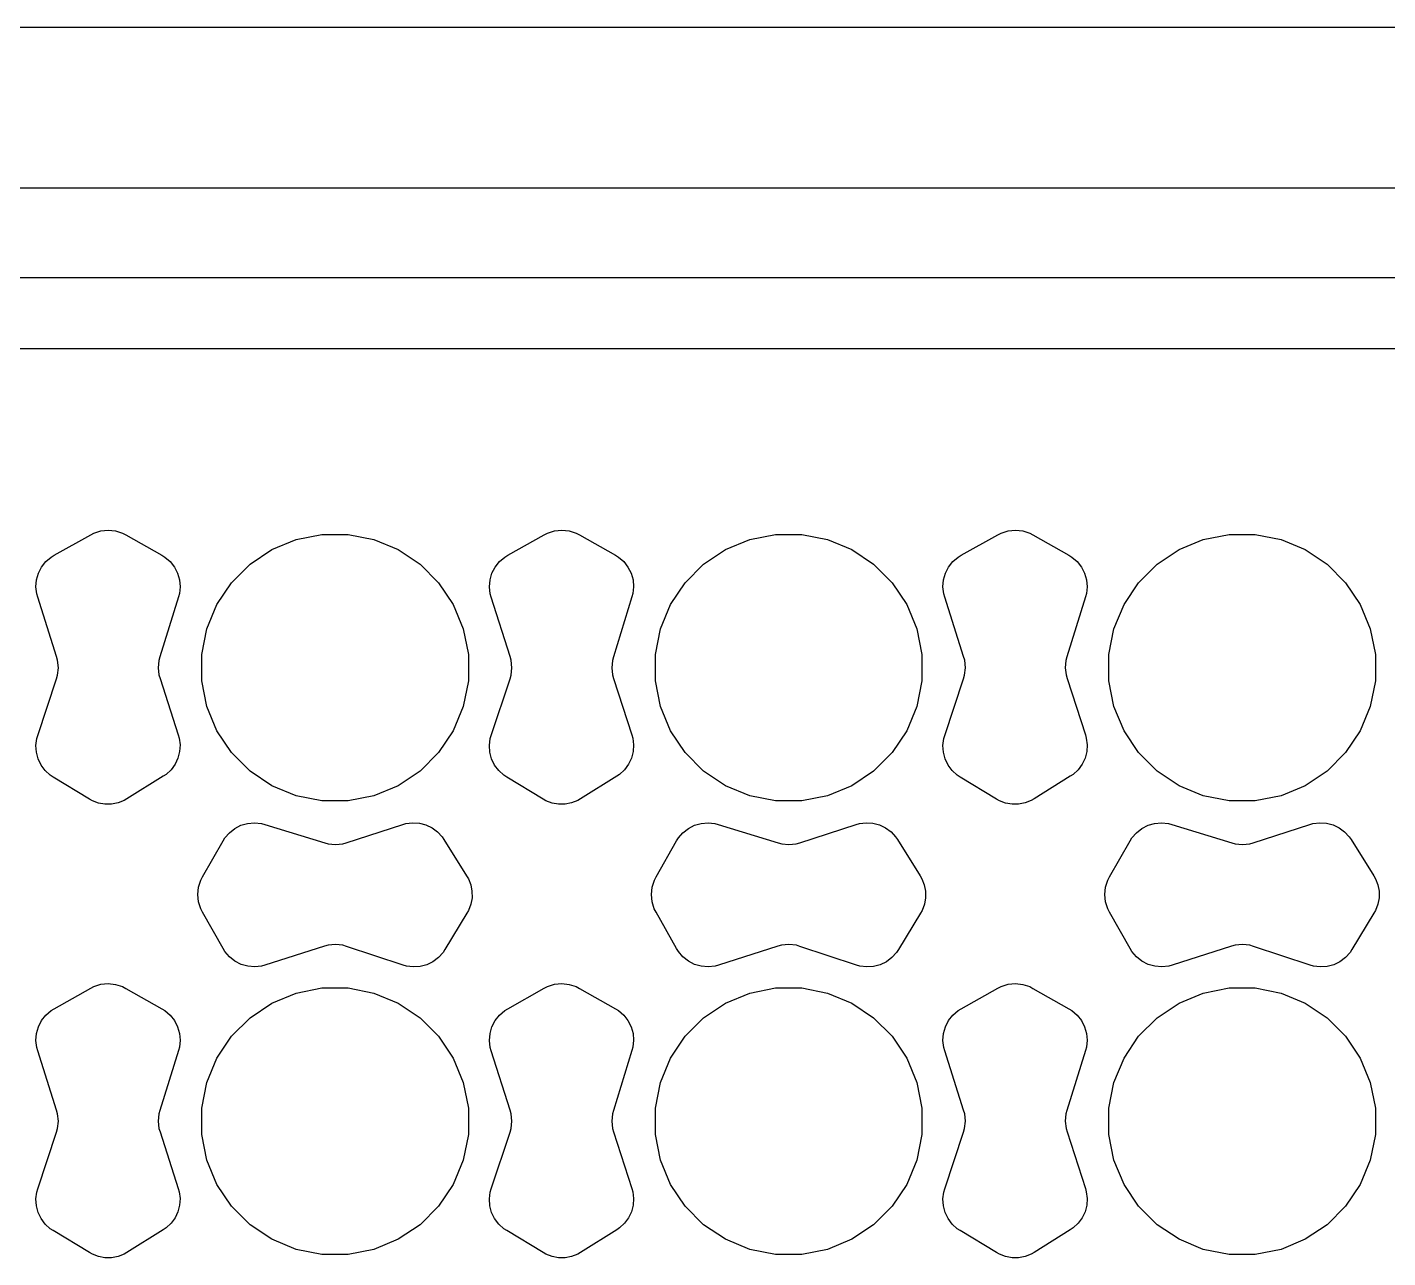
# Model space of a CAD drawing. Header units: millimetres. Extents: x 69 to 174, y -160 to -92.
# Drawn here: x 118.24 to 125.86, y -98.92 to -92.03 of the extents above; entities that cross this region are included whole.
import ezdxf

# ---------------------------------------------------------------- set-up
doc = ezdxf.new("R2010")
doc.units = ezdxf.units.MM
doc.layers.add('Front', color=13, linetype='CONTINUOUS', true_color=0xc83434)

msp = doc.modelspace()

# ---------------------------------------------------------------- linework, layer by layer
at = {"layer": 'Front', "linetype": 'CONTINUOUS'}
for p, q in [((70.235092, -92.0289), (172.534908, -92.0289)), ((166.520105, -92.9295), (111.308136, -92.9295)), ((111.239143, -93.43), (166.451112, -93.43)), ((166.36827, -93.83), (111.239143, -93.83)), ((118.593485, -94.871255), (118.611686, -94.861613)), ((118.611686, -94.861613), (118.650954, -94.849202)), ((118.650954, -94.849202), (118.691929, -94.845074)), ((118.691929, -94.845074), (118.732883, -94.849402)), ((118.732883, -94.849402), (118.77209, -94.862004)), ((118.77209, -94.862004), (118.790246, -94.871731)), ((121.133485, -94.871255), (121.151686, -94.861613)), ((121.151686, -94.861613), (121.190954, -94.849202)), ((121.190954, -94.849202), (121.231929, -94.845074)), ((121.231929, -94.845074), (121.272883, -94.849402)), ((121.272883, -94.849402), (121.31209, -94.862004)), ((121.31209, -94.862004), (121.330246, -94.871731)), ((123.673485, -94.871255), (123.691686, -94.861613)), ((123.691686, -94.861613), (123.730954, -94.849202)), ((123.730954, -94.849202), (123.771929, -94.845074)), ((123.771929, -94.845074), (123.812883, -94.849402)), ((123.812883, -94.849402), (123.85209, -94.862004)), ((123.85209, -94.862004), (123.870246, -94.871731)), ((118.389016, -94.986125), (118.593485, -94.871255)), ((118.790246, -94.871731), (118.992259, -94.986511)), ((119.608452, -94.954468), (119.744286, -94.898204)), ((119.744286, -94.898204), (119.888487, -94.86952)), ((119.888487, -94.86952), (120.035513, -94.86952)), ((120.035513, -94.86952), (120.179714, -94.898204)), ((120.179714, -94.898204), (120.315548, -94.954468)), ((120.929016, -94.986125), (121.133485, -94.871255)), ((121.330246, -94.871731), (121.532259, -94.986511)), ((122.148452, -94.954468), (122.284286, -94.898204)), ((122.284286, -94.898204), (122.428487, -94.86952)), ((122.428487, -94.86952), (122.575513, -94.86952)), ((122.575513, -94.86952), (122.719714, -94.898204)), ((122.719714, -94.898204), (122.855548, -94.954468)), ((123.469016, -94.986125), (123.673485, -94.871255)), ((123.870246, -94.871731), (124.072259, -94.986511)), ((124.688452, -94.954468), (124.824286, -94.898204)), ((124.824286, -94.898204), (124.968487, -94.86952)), ((124.968487, -94.86952), (125.115513, -94.86952)), ((125.115513, -94.86952), (125.259714, -94.898204)), ((125.259714, -94.898204), (125.395548, -94.954468)), ((118.342498, -95.021511), (118.372212, -94.996116)), ((118.372212, -94.996116), (118.389016, -94.986125)), ((118.992259, -94.986511), (119.00887, -94.996465)), ((119.00887, -94.996465), (119.038234, -95.021702)), ((119.486205, -95.036151), (119.608452, -94.954468)), ((120.315548, -94.954468), (120.437795, -95.036151)), ((120.882498, -95.021511), (120.912212, -94.996116)), ((120.912212, -94.996116), (120.929016, -94.986125)), ((121.532259, -94.986511), (121.54887, -94.996465)), ((121.54887, -94.996465), (121.578234, -95.021702)), ((122.026205, -95.036151), (122.148452, -94.954468)), ((122.855548, -94.954468), (122.977795, -95.036151)), ((123.422498, -95.021511), (123.452212, -94.996116)), ((123.452212, -94.996116), (123.469016, -94.986125)), ((124.072259, -94.986511), (124.08887, -94.996465)), ((124.08887, -94.996465), (124.118234, -95.021702)), ((124.566205, -95.036151), (124.688452, -94.954468)), ((125.395548, -94.954468), (125.517795, -95.036151)), ((118.289744, -95.124572), (118.300465, -95.086983)), ((118.300465, -95.086983), (118.318275, -95.052189)), ((118.318275, -95.052189), (118.342498, -95.021511)), ((119.038234, -95.021702), (119.0622, -95.052113)), ((119.0622, -95.052113), (119.079872, -95.086563)), ((119.079872, -95.086563), (119.090592, -95.123769)), ((119.382242, -95.140114), (119.486205, -95.036151)), ((120.437795, -95.036151), (120.541758, -95.140114)), ((120.829744, -95.124572), (120.840465, -95.086983)), ((120.840465, -95.086983), (120.858275, -95.052189)), ((120.858275, -95.052189), (120.882498, -95.021511)), ((121.578234, -95.021702), (121.6022, -95.052113)), ((121.6022, -95.052113), (121.619872, -95.086563)), ((121.619872, -95.086563), (121.630592, -95.123769)), ((121.922242, -95.140114), (122.026205, -95.036151)), ((122.977795, -95.036151), (123.081758, -95.140114)), ((123.369744, -95.124572), (123.380465, -95.086983)), ((123.380465, -95.086983), (123.398275, -95.052189)), ((123.398275, -95.052189), (123.422498, -95.021511)), ((124.118234, -95.021702), (124.1422, -95.052113)), ((124.1422, -95.052113), (124.159872, -95.086563)), ((124.159872, -95.086563), (124.170592, -95.123769)), ((124.462242, -95.140114), (124.566205, -95.036151)), ((125.517795, -95.036151), (125.621758, -95.140114)), ((118.28652, -95.163527), (118.289744, -95.124572)), ((118.290915, -95.202367), (118.28652, -95.163527)), ((119.093959, -95.162341), (119.089849, -95.200841)), ((119.090592, -95.123769), (119.093959, -95.162341)), ((119.300559, -95.262361), (119.382242, -95.140114)), ((120.541758, -95.140114), (120.623441, -95.262361)), ((120.82652, -95.163527), (120.829744, -95.124572)), ((120.830915, -95.202367), (120.82652, -95.163527)), ((121.633959, -95.162341), (121.629849, -95.200841)), ((121.630592, -95.123769), (121.633959, -95.162341)), ((121.840559, -95.262361), (121.922242, -95.140114)), ((123.081758, -95.140114), (123.163441, -95.262361)), ((123.36652, -95.163527), (123.369744, -95.124572)), ((123.370915, -95.202367), (123.36652, -95.163527)), ((124.173959, -95.162341), (124.169849, -95.200841)), ((124.170592, -95.123769), (124.173959, -95.162341)), ((124.380559, -95.262361), (124.462242, -95.140114)), ((125.621758, -95.140114), (125.703441, -95.262361)), ((118.29639, -95.221134), (118.290915, -95.202367)), ((118.402342, -95.554126), (118.29639, -95.221134)), ((119.084538, -95.219463), (118.980689, -95.555445)), ((119.089849, -95.200841), (119.084538, -95.219463)), ((120.83639, -95.221134), (120.830915, -95.202367)), ((120.942342, -95.554126), (120.83639, -95.221134)), ((121.624538, -95.219463), (121.520689, -95.555445)), ((121.629849, -95.200841), (121.624538, -95.219463)), ((123.37639, -95.221134), (123.370915, -95.202367)), ((123.482342, -95.554126), (123.37639, -95.221134)), ((124.164538, -95.219463), (124.060689, -95.555445)), ((124.169849, -95.200841), (124.164538, -95.219463)), ((119.244295, -95.398195), (119.300559, -95.262361)), ((120.623441, -95.262361), (120.679705, -95.398195)), ((121.784295, -95.398195), (121.840559, -95.262361)), ((123.163441, -95.262361), (123.219705, -95.398195)), ((124.324295, -95.398195), (124.380559, -95.262361)), ((125.703441, -95.262361), (125.759705, -95.398195)), ((119.215611, -95.542396), (119.244295, -95.398195)), ((120.679705, -95.398195), (120.708389, -95.542396)), ((121.755611, -95.542396), (121.784295, -95.398195)), ((123.219705, -95.398195), (123.248389, -95.542396)), ((124.295611, -95.542396), (124.324295, -95.398195)), ((125.759705, -95.398195), (125.788389, -95.542396)), ((118.408166, -95.574225), (118.402342, -95.554126)), ((119.215611, -95.689422), (119.215611, -95.542396)), ((120.708389, -95.542396), (120.708389, -95.689422)), ((120.948166, -95.574225), (120.942342, -95.554126)), ((121.755611, -95.689422), (121.755611, -95.542396)), ((123.248389, -95.542396), (123.248389, -95.689422)), ((123.488166, -95.574225), (123.482342, -95.554126)), ((124.295611, -95.689422), (124.295611, -95.542396)), ((125.788389, -95.542396), (125.788389, -95.689422)), ((118.407715, -95.657441), (118.412305, -95.615857)), ((118.412305, -95.615857), (118.408166, -95.574225)), ((118.975122, -95.575131), (118.971224, -95.615848)), ((118.971224, -95.615848), (118.975666, -95.656509)), ((118.980689, -95.555445), (118.975122, -95.575131)), ((120.947715, -95.657441), (120.952305, -95.615857)), ((120.952305, -95.615857), (120.948166, -95.574225)), ((121.515122, -95.575131), (121.511224, -95.615848)), ((121.511224, -95.615848), (121.515666, -95.656509)), ((121.520689, -95.555445), (121.515122, -95.575131)), ((123.487715, -95.657441), (123.492305, -95.615857)), ((123.492305, -95.615857), (123.488166, -95.574225)), ((124.055122, -95.575131), (124.051224, -95.615848)), ((124.051224, -95.615848), (124.055666, -95.656509)), ((124.060689, -95.555445), (124.055122, -95.575131)), ((118.296903, -95.994774), (118.401672, -95.677475)), ((118.401672, -95.677475), (118.407715, -95.657441)), ((118.975666, -95.656509), (118.981496, -95.676118)), ((118.981496, -95.676118), (119.083918, -95.992419)), ((119.244295, -95.833623), (119.215611, -95.689422)), ((120.708389, -95.689422), (120.679705, -95.833623)), ((120.836903, -95.994774), (120.941672, -95.677475)), ((120.941672, -95.677475), (120.947715, -95.657441)), ((121.515666, -95.656509), (121.521496, -95.676118)), ((121.521496, -95.676118), (121.623918, -95.992419)), ((121.784295, -95.833623), (121.755611, -95.689422)), ((123.248389, -95.689422), (123.219705, -95.833623)), ((123.376903, -95.994774), (123.481672, -95.677475)), ((123.481672, -95.677475), (123.487715, -95.657441)), ((124.055666, -95.656509), (124.061496, -95.676118)), ((124.061496, -95.676118), (124.163918, -95.992419)), ((124.324295, -95.833623), (124.295611, -95.689422)), ((125.788389, -95.689422), (125.759705, -95.833623)), ((119.300559, -95.969457), (119.244295, -95.833623)), ((120.679705, -95.833623), (120.623441, -95.969457)), ((121.840559, -95.969457), (121.784295, -95.833623)), ((123.219705, -95.833623), (123.163441, -95.969457)), ((124.380559, -95.969457), (124.324295, -95.833623)), ((125.759705, -95.833623), (125.703441, -95.969457)), ((118.291314, -96.01317), (118.296903, -95.994774)), ((119.083918, -95.992419), (119.089334, -96.010582)), ((119.089334, -96.010582), (119.094014, -96.048189)), ((119.382242, -96.091704), (119.300559, -95.969457)), ((120.623441, -95.969457), (120.541758, -96.091704)), ((120.831314, -96.01317), (120.836903, -95.994774)), ((121.623918, -95.992419), (121.629334, -96.010582)), ((121.629334, -96.010582), (121.634014, -96.048189)), ((121.922242, -96.091704), (121.840559, -95.969457)), ((123.163441, -95.969457), (123.081758, -96.091704)), ((123.371314, -96.01317), (123.376903, -95.994774)), ((124.163918, -95.992419), (124.169334, -96.010582)), ((124.169334, -96.010582), (124.174014, -96.048189)), ((124.462242, -96.091704), (124.380559, -95.969457)), ((125.703441, -95.969457), (125.621758, -96.091704)), ((118.286445, -96.051303), (118.291314, -96.01317)), ((118.288945, -96.089664), (118.286445, -96.051303)), ((119.091532, -96.086004), (119.081978, -96.122677)), ((119.094014, -96.048189), (119.091532, -96.086004)), ((120.826445, -96.051303), (120.831314, -96.01317)), ((120.828945, -96.089664), (120.826445, -96.051303)), ((121.631532, -96.086004), (121.621978, -96.122677)), ((121.634014, -96.048189), (121.631532, -96.086004)), ((123.366445, -96.051303), (123.371314, -96.01317)), ((123.368945, -96.089664), (123.366445, -96.051303)), ((124.171532, -96.086004), (124.161978, -96.122677)), ((124.174014, -96.048189), (124.171532, -96.086004)), ((118.298721, -96.126843), (118.288945, -96.089664)), ((118.315415, -96.161471), (118.298721, -96.126843)), ((118.338413, -96.192276), (118.315415, -96.161471)), ((119.065693, -96.156896), (119.043258, -96.187438)), ((119.081978, -96.122677), (119.065693, -96.156896)), ((119.486205, -96.195667), (119.382242, -96.091704)), ((120.541758, -96.091704), (120.437795, -96.195667)), ((120.838721, -96.126843), (120.828945, -96.089664)), ((120.855415, -96.161471), (120.838721, -96.126843)), ((120.878413, -96.192276), (120.855415, -96.161471)), ((121.605693, -96.156896), (121.583258, -96.187438)), ((121.621978, -96.122677), (121.605693, -96.156896)), ((122.026205, -96.195667), (121.922242, -96.091704)), ((123.081758, -96.091704), (122.977795, -96.195667)), ((123.378721, -96.126843), (123.368945, -96.089664)), ((123.395415, -96.161471), (123.378721, -96.126843)), ((123.418413, -96.192276), (123.395415, -96.161471)), ((124.145693, -96.156896), (124.123258, -96.187438)), ((124.161978, -96.122677), (124.145693, -96.156896)), ((124.566205, -96.195667), (124.462242, -96.091704)), ((125.621758, -96.091704), (125.517795, -96.195667)), ((118.366868, -96.218124), (118.338413, -96.192276)), ((118.383073, -96.22847), (118.366868, -96.218124)), ((118.5867, -96.352019), (118.383073, -96.22847)), ((118.999644, -96.223632), (118.796446, -96.350631)), ((119.015477, -96.213213), (118.999644, -96.223632)), ((119.043258, -96.187438), (119.015477, -96.213213)), ((119.608452, -96.27735), (119.486205, -96.195667)), ((120.437795, -96.195667), (120.315548, -96.27735)), ((120.906868, -96.218124), (120.878413, -96.192276)), ((120.923073, -96.22847), (120.906868, -96.218124)), ((121.1267, -96.352019), (120.923073, -96.22847)), ((121.539644, -96.223632), (121.336446, -96.350631)), ((121.555477, -96.213213), (121.539644, -96.223632)), ((121.583258, -96.187438), (121.555477, -96.213213)), ((122.148452, -96.27735), (122.026205, -96.195667)), ((122.977795, -96.195667), (122.855548, -96.27735)), ((123.446868, -96.218124), (123.418413, -96.192276)), ((123.463073, -96.22847), (123.446868, -96.218124)), ((123.6667, -96.352019), (123.463073, -96.22847)), ((124.079644, -96.223632), (123.876446, -96.350631)), ((124.095477, -96.213213), (124.079644, -96.223632)), ((124.123258, -96.187438), (124.095477, -96.213213)), ((124.688452, -96.27735), (124.566205, -96.195667)), ((125.517795, -96.195667), (125.395548, -96.27735)), ((119.744286, -96.333614), (119.608452, -96.27735)), ((120.315548, -96.27735), (120.179714, -96.333614)), ((122.284286, -96.333614), (122.148452, -96.27735)), ((122.855548, -96.27735), (122.719714, -96.333614)), ((124.824286, -96.333614), (124.688452, -96.27735)), ((125.395548, -96.27735), (125.259714, -96.333614)), ((118.602661, -96.361208), (118.5867, -96.352019)), ((118.637108, -96.374228), (118.602661, -96.361208)), ((118.673355, -96.380726), (118.637108, -96.374228)), ((118.710179, -96.380483), (118.673355, -96.380726)), ((118.746338, -96.373507), (118.710179, -96.380483)), ((118.78061, -96.360034), (118.746338, -96.373507)), ((118.796446, -96.350631), (118.78061, -96.360034)), ((119.888487, -96.362298), (119.744286, -96.333614)), ((120.035513, -96.362298), (119.888487, -96.362298)), ((120.179714, -96.333614), (120.035513, -96.362298)), ((121.142661, -96.361208), (121.1267, -96.352019)), ((121.177108, -96.374228), (121.142661, -96.361208)), ((121.213355, -96.380726), (121.177108, -96.374228)), ((121.250179, -96.380483), (121.213355, -96.380726)), ((121.286338, -96.373507), (121.250179, -96.380483)), ((121.32061, -96.360034), (121.286338, -96.373507)), ((121.336446, -96.350631), (121.32061, -96.360034)), ((122.428487, -96.362298), (122.284286, -96.333614)), ((122.575513, -96.362298), (122.428487, -96.362298)), ((122.719714, -96.333614), (122.575513, -96.362298)), ((123.682661, -96.361208), (123.6667, -96.352019)), ((123.717108, -96.374228), (123.682661, -96.361208)), ((123.753355, -96.380726), (123.717108, -96.374228)), ((123.790179, -96.380483), (123.753355, -96.380726)), ((123.826338, -96.373507), (123.790179, -96.380483)), ((123.86061, -96.360034), (123.826338, -96.373507)), ((123.876446, -96.350631), (123.86061, -96.360034)), ((124.968487, -96.362298), (124.824286, -96.333614)), ((125.115513, -96.362298), (124.968487, -96.362298)), ((125.259714, -96.333614), (125.115513, -96.362298)), ((119.344731, -96.569287), (119.369965, -96.539922)), ((119.369965, -96.539922), (119.400375, -96.515957)), ((119.400375, -96.515957), (119.434826, -96.498287)), ((119.434826, -96.498287), (119.472032, -96.487572)), ((119.472032, -96.487572), (119.510604, -96.484211)), ((119.510604, -96.484211), (119.549102, -96.48833)), ((119.549102, -96.48833), (119.56773, -96.493619)), ((119.56773, -96.493619), (119.903712, -96.597468)), ((120.024385, -96.596661), (120.340686, -96.494239)), ((120.340686, -96.494239), (120.358849, -96.488823)), ((120.358849, -96.488823), (120.396456, -96.484142)), ((120.396456, -96.484142), (120.434272, -96.486623)), ((120.434272, -96.486623), (120.470945, -96.496177)), ((120.470945, -96.496177), (120.505164, -96.512462)), ((120.505164, -96.512462), (120.535707, -96.534897)), ((120.535707, -96.534897), (120.561481, -96.562679)), ((121.884731, -96.569287), (121.909965, -96.539922)), ((121.909965, -96.539922), (121.940375, -96.515957)), ((121.940375, -96.515957), (121.974826, -96.498287)), ((121.974826, -96.498287), (122.012032, -96.487572)), ((122.012032, -96.487572), (122.050604, -96.484211)), ((122.050604, -96.484211), (122.089102, -96.48833)), ((122.089102, -96.48833), (122.10773, -96.493619)), ((122.10773, -96.493619), (122.443712, -96.597468)), ((122.564385, -96.596661), (122.880686, -96.494239)), ((122.880686, -96.494239), (122.898849, -96.488823)), ((122.898849, -96.488823), (122.936456, -96.484142)), ((122.936456, -96.484142), (122.974272, -96.486623)), ((122.974272, -96.486623), (123.010945, -96.496177)), ((123.010945, -96.496177), (123.045164, -96.512462)), ((123.045164, -96.512462), (123.075707, -96.534897)), ((123.075707, -96.534897), (123.101481, -96.562679)), ((124.424731, -96.569287), (124.449965, -96.539922)), ((124.449965, -96.539922), (124.480375, -96.515957)), ((124.480375, -96.515957), (124.514826, -96.498287)), ((124.514826, -96.498287), (124.552032, -96.487572)), ((124.552032, -96.487572), (124.590604, -96.484211)), ((124.590604, -96.484211), (124.629102, -96.48833)), ((124.629102, -96.48833), (124.64773, -96.493619)), ((124.64773, -96.493619), (124.983712, -96.597468)), ((125.104385, -96.596661), (125.420686, -96.494239)), ((125.420686, -96.494239), (125.438849, -96.488823)), ((125.438849, -96.488823), (125.476456, -96.484142)), ((125.476456, -96.484142), (125.514272, -96.486623)), ((125.514272, -96.486623), (125.550945, -96.496177)), ((125.550945, -96.496177), (125.585164, -96.512462)), ((125.585164, -96.512462), (125.615707, -96.534897)), ((125.615707, -96.534897), (125.641481, -96.562679)), ((119.219998, -96.787911), (119.334778, -96.585898)), ((119.334778, -96.585898), (119.344731, -96.569287)), ((119.903712, -96.597468), (119.923398, -96.603035)), ((119.923398, -96.603035), (119.964114, -96.606934)), ((119.964114, -96.606934), (120.004776, -96.602491)), ((120.004776, -96.602491), (120.024385, -96.596661)), ((120.561481, -96.562679), (120.571899, -96.578513)), ((120.571899, -96.578513), (120.698898, -96.781711)), ((121.759998, -96.787911), (121.874778, -96.585898)), ((121.874778, -96.585898), (121.884731, -96.569287)), ((122.443712, -96.597468), (122.463398, -96.603035)), ((122.463398, -96.603035), (122.504114, -96.606934)), ((122.504114, -96.606934), (122.544776, -96.602491)), ((122.544776, -96.602491), (122.564385, -96.596661)), ((123.101481, -96.562679), (123.111899, -96.578513)), ((123.111899, -96.578513), (123.238898, -96.781711)), ((124.299998, -96.787911), (124.414778, -96.585898)), ((124.414778, -96.585898), (124.424731, -96.569287)), ((124.983712, -96.597468), (125.003398, -96.603035)), ((125.003398, -96.603035), (125.044114, -96.606934)), ((125.044114, -96.606934), (125.084776, -96.602491)), ((125.084776, -96.602491), (125.104385, -96.596661)), ((125.641481, -96.562679), (125.651899, -96.578513)), ((125.651899, -96.578513), (125.778898, -96.781711)), ((119.193339, -96.886228), (119.197667, -96.845273)), ((119.197667, -96.845273), (119.210268, -96.806066)), ((119.210268, -96.806066), (119.219998, -96.787911)), ((120.698898, -96.781711), (120.7083, -96.797547)), ((120.7083, -96.797547), (120.721774, -96.831819)), ((120.721774, -96.831819), (120.72875, -96.867978)), ((121.733339, -96.886228), (121.737667, -96.845273)), ((121.737667, -96.845273), (121.750268, -96.806066)), ((121.750268, -96.806066), (121.759998, -96.787911)), ((123.238898, -96.781711), (123.2483, -96.797547)), ((123.2483, -96.797547), (123.261774, -96.831819)), ((123.261774, -96.831819), (123.26875, -96.867978)), ((124.273339, -96.886228), (124.277667, -96.845273)), ((124.277667, -96.845273), (124.290268, -96.806066)), ((124.290268, -96.806066), (124.299998, -96.787911)), ((125.778898, -96.781711), (125.7883, -96.797547)), ((125.7883, -96.797547), (125.801774, -96.831819)), ((125.801774, -96.831819), (125.80875, -96.867978)), ((119.197468, -96.927203), (119.193339, -96.886228)), ((120.728993, -96.904802), (120.722495, -96.94105)), ((120.72875, -96.867978), (120.728993, -96.904802)), ((121.737468, -96.927203), (121.733339, -96.886228)), ((123.268993, -96.904802), (123.262495, -96.94105)), ((123.26875, -96.867978), (123.268993, -96.904802)), ((124.277468, -96.927203), (124.273339, -96.886228)), ((125.808993, -96.904802), (125.802495, -96.94105)), ((125.80875, -96.867978), (125.808993, -96.904802)), ((119.20988, -96.96647), (119.197468, -96.927203)), ((119.219522, -96.984672), (119.20988, -96.96647)), ((119.334392, -97.189141), (119.219522, -96.984672)), ((120.700286, -96.991457), (120.576737, -97.195084)), ((120.709477, -96.975497), (120.700286, -96.991457)), ((120.722495, -96.94105), (120.709477, -96.975497)), ((121.74988, -96.96647), (121.737468, -96.927203)), ((121.759522, -96.984672), (121.74988, -96.96647)), ((121.874392, -97.189141), (121.759522, -96.984672)), ((123.240286, -96.991457), (123.116737, -97.195084)), ((123.249477, -96.975497), (123.240286, -96.991457)), ((123.262495, -96.94105), (123.249477, -96.975497)), ((124.28988, -96.96647), (124.277468, -96.927203)), ((124.299522, -96.984672), (124.28988, -96.96647)), ((124.414392, -97.189141), (124.299522, -96.984672)), ((125.780286, -96.991457), (125.656737, -97.195084)), ((125.789477, -96.975497), (125.780286, -96.991457)), ((125.802495, -96.94105), (125.789477, -96.975497)), ((119.344378, -97.205948), (119.334392, -97.189141)), ((119.369775, -97.235661), (119.344378, -97.205948)), ((119.902393, -97.175815), (119.569401, -97.281767)), ((119.922491, -97.16999), (119.902393, -97.175815)), ((119.964123, -97.165852), (119.922491, -97.16999)), ((120.005708, -97.170442), (119.964123, -97.165852)), ((120.025742, -97.176485), (120.005708, -97.170442)), ((120.343041, -97.281254), (120.025742, -97.176485)), ((120.56639, -97.21129), (120.540542, -97.239746)), ((120.576737, -97.195084), (120.56639, -97.21129)), ((121.884378, -97.205948), (121.874392, -97.189141)), ((121.909775, -97.235661), (121.884378, -97.205948)), ((122.442393, -97.175815), (122.109401, -97.281767)), ((122.462491, -97.16999), (122.442393, -97.175815)), ((122.504123, -97.165852), (122.462491, -97.16999)), ((122.545708, -97.170442), (122.504123, -97.165852)), ((122.565742, -97.176485), (122.545708, -97.170442)), ((122.883041, -97.281254), (122.565742, -97.176485)), ((123.10639, -97.21129), (123.080542, -97.239746)), ((123.116737, -97.195084), (123.10639, -97.21129)), ((124.424378, -97.205948), (124.414392, -97.189141)), ((124.449775, -97.235661), (124.424378, -97.205948)), ((124.982393, -97.175815), (124.649401, -97.281767)), ((125.002491, -97.16999), (124.982393, -97.175815)), ((125.044123, -97.165852), (125.002491, -97.16999)), ((125.085708, -97.170442), (125.044123, -97.165852)), ((125.105742, -97.176485), (125.085708, -97.170442)), ((125.423041, -97.281254), (125.105742, -97.176485)), ((125.64639, -97.21129), (125.620542, -97.239746)), ((125.656737, -97.195084), (125.64639, -97.21129)), ((119.400454, -97.259882), (119.369775, -97.235661)), ((119.435249, -97.277691), (119.400454, -97.259882)), ((119.472838, -97.288412), (119.435249, -97.277691)), ((119.511793, -97.291636), (119.472838, -97.288412)), ((119.550633, -97.287242), (119.511793, -97.291636)), ((119.569401, -97.281767), (119.550633, -97.287242)), ((120.361432, -97.286862), (120.343041, -97.281254)), ((120.399567, -97.291727), (120.361432, -97.286862)), ((120.437929, -97.289223), (120.399567, -97.291727)), ((120.475108, -97.279442), (120.437929, -97.289223)), ((120.509737, -97.262746), (120.475108, -97.279442)), ((120.540542, -97.239746), (120.509737, -97.262746)), ((121.940454, -97.259882), (121.909775, -97.235661)), ((121.975249, -97.277691), (121.940454, -97.259882)), ((122.012838, -97.288412), (121.975249, -97.277691)), ((122.051793, -97.291636), (122.012838, -97.288412)), ((122.090633, -97.287242), (122.051793, -97.291636)), ((122.109401, -97.281767), (122.090633, -97.287242)), ((122.901432, -97.286862), (122.883041, -97.281254)), ((122.939567, -97.291727), (122.901432, -97.286862)), ((122.977929, -97.289223), (122.939567, -97.291727)), ((123.015108, -97.279442), (122.977929, -97.289223)), ((123.049737, -97.262746), (123.015108, -97.279442)), ((123.080542, -97.239746), (123.049737, -97.262746)), ((124.480454, -97.259882), (124.449775, -97.235661)), ((124.515249, -97.277691), (124.480454, -97.259882)), ((124.552838, -97.288412), (124.515249, -97.277691)), ((124.591793, -97.291636), (124.552838, -97.288412)), ((124.630633, -97.287242), (124.591793, -97.291636)), ((124.649401, -97.281767), (124.630633, -97.287242)), ((125.441432, -97.286862), (125.423041, -97.281254)), ((125.479567, -97.291727), (125.441432, -97.286862)), ((125.517929, -97.289223), (125.479567, -97.291727)), ((125.555108, -97.279442), (125.517929, -97.289223)), ((125.589737, -97.262746), (125.555108, -97.279442)), ((125.620542, -97.239746), (125.589737, -97.262746)), ((118.389016, -97.526125), (118.593485, -97.411255)), ((118.593485, -97.411255), (118.611686, -97.401613)), ((118.611686, -97.401613), (118.650954, -97.389202)), ((118.650954, -97.389202), (118.691929, -97.385074)), ((118.691929, -97.385074), (118.732883, -97.389402)), ((118.732883, -97.389402), (118.77209, -97.402004)), ((118.77209, -97.402004), (118.790246, -97.411731)), ((118.790246, -97.411731), (118.992259, -97.526511)), ((119.608452, -97.494468), (119.744286, -97.438204)), ((119.744286, -97.438204), (119.888487, -97.40952)), ((119.888487, -97.40952), (120.035513, -97.40952)), ((120.035513, -97.40952), (120.179714, -97.438204)), ((120.179714, -97.438204), (120.315548, -97.494468)), ((120.929016, -97.526125), (121.133485, -97.411255)), ((121.133485, -97.411255), (121.151686, -97.401613)), ((121.151686, -97.401613), (121.190954, -97.389202)), ((121.190954, -97.389202), (121.231929, -97.385074)), ((121.231929, -97.385074), (121.272883, -97.389402)), ((121.272883, -97.389402), (121.31209, -97.402004)), ((121.31209, -97.402004), (121.330246, -97.411731)), ((121.330246, -97.411731), (121.532259, -97.526511)), ((122.148452, -97.494468), (122.284286, -97.438204)), ((122.284286, -97.438204), (122.428487, -97.40952)), ((122.428487, -97.40952), (122.575513, -97.40952)), ((122.575513, -97.40952), (122.719714, -97.438204)), ((122.719714, -97.438204), (122.855548, -97.494468)), ((123.469016, -97.526125), (123.673485, -97.411255)), ((123.673485, -97.411255), (123.691686, -97.401613)), ((123.691686, -97.401613), (123.730954, -97.389202)), ((123.730954, -97.389202), (123.771929, -97.385074)), ((123.771929, -97.385074), (123.812883, -97.389402)), ((123.812883, -97.389402), (123.85209, -97.402004)), ((123.85209, -97.402004), (123.870246, -97.411731)), ((123.870246, -97.411731), (124.072259, -97.526511)), ((124.688452, -97.494468), (124.824286, -97.438204)), ((124.824286, -97.438204), (124.968487, -97.40952)), ((124.968487, -97.40952), (125.115513, -97.40952)), ((125.115513, -97.40952), (125.259714, -97.438204)), ((125.259714, -97.438204), (125.395548, -97.494468)), ((118.372212, -97.536116), (118.389016, -97.526125)), ((118.992259, -97.526511), (119.00887, -97.536465)), ((119.486205, -97.576151), (119.608452, -97.494468)), ((120.315548, -97.494468), (120.437795, -97.576151)), ((120.912212, -97.536116), (120.929016, -97.526125)), ((121.532259, -97.526511), (121.54887, -97.536465)), ((122.026205, -97.576151), (122.148452, -97.494468)), ((122.855548, -97.494468), (122.977795, -97.576151)), ((123.452212, -97.536116), (123.469016, -97.526125)), ((124.072259, -97.526511), (124.08887, -97.536465)), ((124.566205, -97.576151), (124.688452, -97.494468)), ((125.395548, -97.494468), (125.517795, -97.576151)), ((118.300465, -97.626983), (118.318275, -97.592189)), ((118.318275, -97.592189), (118.342498, -97.561511)), ((118.342498, -97.561511), (118.372212, -97.536116)), ((119.00887, -97.536465), (119.038234, -97.561702)), ((119.038234, -97.561702), (119.0622, -97.592113)), ((119.0622, -97.592113), (119.079872, -97.626563)), ((119.382242, -97.680114), (119.486205, -97.576151)), ((120.437795, -97.576151), (120.541758, -97.680114)), ((120.840465, -97.626983), (120.858275, -97.592189)), ((120.858275, -97.592189), (120.882498, -97.561511)), ((120.882498, -97.561511), (120.912212, -97.536116)), ((121.54887, -97.536465), (121.578234, -97.561702)), ((121.578234, -97.561702), (121.6022, -97.592113)), ((121.6022, -97.592113), (121.619872, -97.626563)), ((121.922242, -97.680114), (122.026205, -97.576151)), ((122.977795, -97.576151), (123.081758, -97.680114)), ((123.380465, -97.626983), (123.398275, -97.592189)), ((123.398275, -97.592189), (123.422498, -97.561511)), ((123.422498, -97.561511), (123.452212, -97.536116)), ((124.08887, -97.536465), (124.118234, -97.561702)), ((124.118234, -97.561702), (124.1422, -97.592113)), ((124.1422, -97.592113), (124.159872, -97.626563)), ((124.462242, -97.680114), (124.566205, -97.576151)), ((125.517795, -97.576151), (125.621758, -97.680114)), ((118.28652, -97.703527), (118.289744, -97.664572)), ((118.289744, -97.664572), (118.300465, -97.626983)), ((119.079872, -97.626563), (119.090592, -97.663769)), ((119.090592, -97.663769), (119.093959, -97.702341)), ((119.300559, -97.802361), (119.382242, -97.680114)), ((120.541758, -97.680114), (120.623441, -97.802361)), ((120.82652, -97.703527), (120.829744, -97.664572)), ((120.829744, -97.664572), (120.840465, -97.626983)), ((121.619872, -97.626563), (121.630592, -97.663769)), ((121.630592, -97.663769), (121.633959, -97.702341)), ((121.840559, -97.802361), (121.922242, -97.680114)), ((123.081758, -97.680114), (123.163441, -97.802361)), ((123.36652, -97.703527), (123.369744, -97.664572)), ((123.369744, -97.664572), (123.380465, -97.626983)), ((124.159872, -97.626563), (124.170592, -97.663769)), ((124.170592, -97.663769), (124.173959, -97.702341)), ((124.380559, -97.802361), (124.462242, -97.680114)), ((125.621758, -97.680114), (125.703441, -97.802361)), ((118.290915, -97.742367), (118.28652, -97.703527)), ((118.29639, -97.761134), (118.290915, -97.742367)), ((118.402342, -98.094126), (118.29639, -97.761134)), ((119.084538, -97.759463), (118.980689, -98.095445)), ((119.089849, -97.740841), (119.084538, -97.759463)), ((119.093959, -97.702341), (119.089849, -97.740841)), ((120.830915, -97.742367), (120.82652, -97.703527)), ((120.83639, -97.761134), (120.830915, -97.742367)), ((120.942342, -98.094126), (120.83639, -97.761134)), ((121.624538, -97.759463), (121.520689, -98.095445)), ((121.629849, -97.740841), (121.624538, -97.759463)), ((121.633959, -97.702341), (121.629849, -97.740841)), ((123.370915, -97.742367), (123.36652, -97.703527)), ((123.37639, -97.761134), (123.370915, -97.742367)), ((123.482342, -98.094126), (123.37639, -97.761134)), ((124.164538, -97.759463), (124.060689, -98.095445)), ((124.169849, -97.740841), (124.164538, -97.759463)), ((124.173959, -97.702341), (124.169849, -97.740841)), ((119.244295, -97.938195), (119.300559, -97.802361)), ((120.623441, -97.802361), (120.679705, -97.938195)), ((121.784295, -97.938195), (121.840559, -97.802361)), ((123.163441, -97.802361), (123.219705, -97.938195)), ((124.324295, -97.938195), (124.380559, -97.802361)), ((125.703441, -97.802361), (125.759705, -97.938195)), ((119.215611, -98.082396), (119.244295, -97.938195)), ((120.679705, -97.938195), (120.708389, -98.082396)), ((121.755611, -98.082396), (121.784295, -97.938195)), ((123.219705, -97.938195), (123.248389, -98.082396)), ((124.295611, -98.082396), (124.324295, -97.938195)), ((125.759705, -97.938195), (125.788389, -98.082396)), ((118.408166, -98.114225), (118.402342, -98.094126)), ((118.412305, -98.155857), (118.408166, -98.114225)), ((118.975122, -98.115131), (118.971224, -98.155848)), ((118.980689, -98.095445), (118.975122, -98.115131)), ((119.215611, -98.229422), (119.215611, -98.082396)), ((120.708389, -98.082396), (120.708389, -98.229422)), ((120.948166, -98.114225), (120.942342, -98.094126)), ((120.952305, -98.155857), (120.948166, -98.114225)), ((121.515122, -98.115131), (121.511224, -98.155848)), ((121.520689, -98.095445), (121.515122, -98.115131)), ((121.755611, -98.229422), (121.755611, -98.082396)), ((123.248389, -98.082396), (123.248389, -98.229422)), ((123.488166, -98.114225), (123.482342, -98.094126)), ((123.492305, -98.155857), (123.488166, -98.114225)), ((124.055122, -98.115131), (124.051224, -98.155848)), ((124.060689, -98.095445), (124.055122, -98.115131)), ((124.295611, -98.229422), (124.295611, -98.082396)), ((125.788389, -98.082396), (125.788389, -98.229422)), ((118.296903, -98.534774), (118.401672, -98.217475)), ((118.401672, -98.217475), (118.407715, -98.197441)), ((118.407715, -98.197441), (118.412305, -98.155857)), ((118.971224, -98.155848), (118.975666, -98.196509)), ((118.975666, -98.196509), (118.981496, -98.216118)), ((118.981496, -98.216118), (119.083918, -98.532419)), ((120.836903, -98.534774), (120.941672, -98.217475)), ((120.941672, -98.217475), (120.947715, -98.197441)), ((120.947715, -98.197441), (120.952305, -98.155857)), ((121.511224, -98.155848), (121.515666, -98.196509)), ((121.515666, -98.196509), (121.521496, -98.216118)), ((121.521496, -98.216118), (121.623918, -98.532419)), ((123.376903, -98.534774), (123.481672, -98.217475)), ((123.481672, -98.217475), (123.487715, -98.197441)), ((123.487715, -98.197441), (123.492305, -98.155857)), ((124.051224, -98.155848), (124.055666, -98.196509)), ((124.055666, -98.196509), (124.061496, -98.216118)), ((124.061496, -98.216118), (124.163918, -98.532419)), ((119.244295, -98.373623), (119.215611, -98.229422)), ((120.708389, -98.229422), (120.679705, -98.373623)), ((121.784295, -98.373623), (121.755611, -98.229422)), ((123.248389, -98.229422), (123.219705, -98.373623)), ((124.324295, -98.373623), (124.295611, -98.229422)), ((125.788389, -98.229422), (125.759705, -98.373623)), ((119.300559, -98.509457), (119.244295, -98.373623)), ((120.679705, -98.373623), (120.623441, -98.509457)), ((121.840559, -98.509457), (121.784295, -98.373623)), ((123.219705, -98.373623), (123.163441, -98.509457)), ((124.380559, -98.509457), (124.324295, -98.373623)), ((125.759705, -98.373623), (125.703441, -98.509457)), ((119.382242, -98.631704), (119.300559, -98.509457)), ((120.623441, -98.509457), (120.541758, -98.631704)), ((121.922242, -98.631704), (121.840559, -98.509457)), ((123.163441, -98.509457), (123.081758, -98.631704)), ((124.462242, -98.631704), (124.380559, -98.509457)), ((125.703441, -98.509457), (125.621758, -98.631704)), ((118.286445, -98.591303), (118.291314, -98.55317)), ((118.288945, -98.629664), (118.286445, -98.591303)), ((118.291314, -98.55317), (118.296903, -98.534774)), ((119.083918, -98.532419), (119.089334, -98.550582)), ((119.089334, -98.550582), (119.094014, -98.588189)), ((119.094014, -98.588189), (119.091532, -98.626004)), ((120.826445, -98.591303), (120.831314, -98.55317)), ((120.828945, -98.629664), (120.826445, -98.591303)), ((120.831314, -98.55317), (120.836903, -98.534774)), ((121.623918, -98.532419), (121.629334, -98.550582)), ((121.629334, -98.550582), (121.634014, -98.588189)), ((121.634014, -98.588189), (121.631532, -98.626004)), ((123.366445, -98.591303), (123.371314, -98.55317)), ((123.368945, -98.629664), (123.366445, -98.591303)), ((123.371314, -98.55317), (123.376903, -98.534774)), ((124.163918, -98.532419), (124.169334, -98.550582)), ((124.169334, -98.550582), (124.174014, -98.588189)), ((124.174014, -98.588189), (124.171532, -98.626004)), ((118.298721, -98.666843), (118.288945, -98.629664)), ((118.315415, -98.701471), (118.298721, -98.666843)), ((119.081978, -98.662677), (119.065693, -98.696896)), ((119.091532, -98.626004), (119.081978, -98.662677)), ((119.486205, -98.735667), (119.382242, -98.631704)), ((120.541758, -98.631704), (120.437795, -98.735667)), ((120.838721, -98.666843), (120.828945, -98.629664)), ((120.855415, -98.701471), (120.838721, -98.666843)), ((121.621978, -98.662677), (121.605693, -98.696896)), ((121.631532, -98.626004), (121.621978, -98.662677)), ((122.026205, -98.735667), (121.922242, -98.631704)), ((123.081758, -98.631704), (122.977795, -98.735667)), ((123.378721, -98.666843), (123.368945, -98.629664)), ((123.395415, -98.701471), (123.378721, -98.666843)), ((124.161978, -98.662677), (124.145693, -98.696896)), ((124.171532, -98.626004), (124.161978, -98.662677)), ((124.566205, -98.735667), (124.462242, -98.631704)), ((125.621758, -98.631704), (125.517795, -98.735667)), ((118.338413, -98.732276), (118.315415, -98.701471)), ((118.366868, -98.758124), (118.338413, -98.732276)), ((119.015477, -98.753213), (118.999644, -98.763632)), ((119.043258, -98.727438), (119.015477, -98.753213)), ((119.065693, -98.696896), (119.043258, -98.727438)), ((119.608452, -98.81735), (119.486205, -98.735667)), ((120.437795, -98.735667), (120.315548, -98.81735)), ((120.878413, -98.732276), (120.855415, -98.701471)), ((120.906868, -98.758124), (120.878413, -98.732276)), ((121.555477, -98.753213), (121.539644, -98.763632)), ((121.583258, -98.727438), (121.555477, -98.753213)), ((121.605693, -98.696896), (121.583258, -98.727438)), ((122.148452, -98.81735), (122.026205, -98.735667)), ((122.977795, -98.735667), (122.855548, -98.81735)), ((123.418413, -98.732276), (123.395415, -98.701471)), ((123.446868, -98.758124), (123.418413, -98.732276)), ((124.095477, -98.753213), (124.079644, -98.763632)), ((124.123258, -98.727438), (124.095477, -98.753213)), ((124.145693, -98.696896), (124.123258, -98.727438)), ((124.688452, -98.81735), (124.566205, -98.735667)), ((125.517795, -98.735667), (125.395548, -98.81735)), ((118.383073, -98.76847), (118.366868, -98.758124)), ((118.5867, -98.892019), (118.383073, -98.76847)), ((118.999644, -98.763632), (118.796446, -98.890631)), ((119.744286, -98.873614), (119.608452, -98.81735)), ((120.315548, -98.81735), (120.179714, -98.873614)), ((120.923073, -98.76847), (120.906868, -98.758124)), ((121.1267, -98.892019), (120.923073, -98.76847)), ((121.539644, -98.763632), (121.336446, -98.890631)), ((122.284286, -98.873614), (122.148452, -98.81735)), ((122.855548, -98.81735), (122.719714, -98.873614)), ((123.463073, -98.76847), (123.446868, -98.758124)), ((123.6667, -98.892019), (123.463073, -98.76847)), ((124.079644, -98.763632), (123.876446, -98.890631)), ((124.824286, -98.873614), (124.688452, -98.81735)), ((125.395548, -98.81735), (125.259714, -98.873614)), ((118.602661, -98.901208), (118.5867, -98.892019)), ((118.637108, -98.914228), (118.602661, -98.901208)), ((118.78061, -98.900034), (118.746338, -98.913507)), ((118.796446, -98.890631), (118.78061, -98.900034)), ((119.888487, -98.902298), (119.744286, -98.873614)), ((120.035513, -98.902298), (119.888487, -98.902298)), ((120.179714, -98.873614), (120.035513, -98.902298)), ((121.142661, -98.901208), (121.1267, -98.892019)), ((121.177108, -98.914228), (121.142661, -98.901208)), ((121.32061, -98.900034), (121.286338, -98.913507)), ((121.336446, -98.890631), (121.32061, -98.900034)), ((122.428487, -98.902298), (122.284286, -98.873614)), ((122.575513, -98.902298), (122.428487, -98.902298)), ((122.719714, -98.873614), (122.575513, -98.902298)), ((123.682661, -98.901208), (123.6667, -98.892019)), ((123.717108, -98.914228), (123.682661, -98.901208)), ((123.86061, -98.900034), (123.826338, -98.913507)), ((123.876446, -98.890631), (123.86061, -98.900034)), ((124.968487, -98.902298), (124.824286, -98.873614)), ((125.115513, -98.902298), (124.968487, -98.902298)), ((125.259714, -98.873614), (125.115513, -98.902298)), ((118.673355, -98.920726), (118.637108, -98.914228)), ((118.710179, -98.920483), (118.673355, -98.920726)), ((118.746338, -98.913507), (118.710179, -98.920483)), ((121.213355, -98.920726), (121.177108, -98.914228)), ((121.250179, -98.920483), (121.213355, -98.920726)), ((121.286338, -98.913507), (121.250179, -98.920483)), ((123.753355, -98.920726), (123.717108, -98.914228)), ((123.790179, -98.920483), (123.753355, -98.920726)), ((123.826338, -98.913507), (123.790179, -98.920483))]:
    msp.add_line(p, q, dxfattribs=at)

doc.saveas('drawing.dxf')
